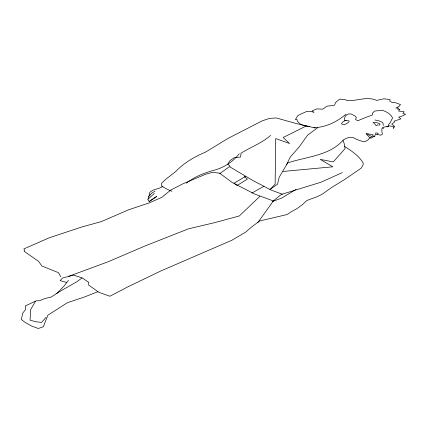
<?xml version="1.0" encoding="UTF-8"?>
<svg xmlns="http://www.w3.org/2000/svg" width="427" height="427" viewBox="0 0 427 427"><rect width="100%" height="100%" fill="white"/><g stroke="black" fill="none" stroke-linecap="round" stroke-linejoin="round"><path stroke-width="0.64" d="M375.237 133.464L375.36 133.112L376.897 132.92L378.231 133.389L377.633 134.11M286.576 164.827L290.088 157.317L299.396 146.653L307.568 135.194L317.789 127.593M35.558 301.158L30.616 309.719L30.066 320.191L36.108 321.777L41.6 322.412L45.999 317.336M257.817 222.659L273.392 200.866L281.244 194.466L321.013 182.206L342.353 172.593M68.48 280.288L64.13 285.946L56.7 293.611M148.687 196.569L151.617 193.201L154.873 191.269M239.28 153.667C232.875 161.972 223.796 167.646 213.719 170.384C203.935 172.956 194.429 176.842 186.444 183.156M378.866 125.426L380.067 124.172L378.904 123.419L376.881 122.634L373.022 122.501L374.596 123.734L376.187 125.751L378.012 124.668M270.035 189.481L275.127 184.197L275.741 138.572L289.517 143.493L283.202 137.494L306.191 125.997M343.009 140.36C329.126 155.876 306.271 156.661 287.606 162.949L279.183 177.269L277.507 184.224L270.862 188.819M259.846 196.351L239.307 215.961L214.722 222.627L188.52 228.808L144.54 246.176L108.159 261.762L68.843 276.28M148.068 199.105L154.312 193.484M270.595 135.412C261.943 143.173 250.777 147.032 241.052 153.154L240.598 157.035L234.204 157.659L229.988 160.632L227.762 164.123L230.105 166.242L220.199 173.314L212.993 172.257L205.798 174.184L182.916 183.813L170.741 190.068L161.742 197.402L149.178 202.884L128.452 209.86L101.53 221.528L81.626 227.036L49.286 237.77L23.827 248.93L24.697 250.398L24.104 251.295L38.606 261.356L41.825 265.968L58.488 272.682L60.815 276.792M346.057 114.121C337.084 121.887 325.886 127.321 313.888 127.71M81.989 278.041L76.668 281.82L58.344 292.351L51.091 297.128L45.262 298.425L39.375 300.736L36.204 300.811L25.262 305.978L25.572 309.586L22.711 313.167L21.35 319.497L25.033 322.369L31.689 326.1L38.313 328.486L43.357 326.751L47.781 315.275L67.413 302.7L84.076 297.133L97.948 291.689M149.509 201.138L156.634 196.468L149.21 201.677L147.769 199.388L148.719 197.818L148.681 196.393L149.941 194.819L149.151 194.023L149.813 192.363C153.49 188.649 159.25 189.465 163.066 186.039M296.039 189.412L281.676 198.096L272.319 201.565M245.536 176.394L234.076 183.204L237.065 185.505L247.388 179.089L244.308 176.586M251.77 193.127L263.913 186.284M346.062 120.542L344.466 120.948L342.71 122.069L341.515 123.424L342.155 124.385L344.621 124.545L346.756 123.558L349.024 121.85L349.089 120.91L344.674 120.361L344.29 119.971L345.043 116.635L345.934 115.455L348.432 113.972L351.074 113.95L355.136 116.053L356.385 117.553L355.526 119.432L357.783 120.798C362.614 118.594 367.578 116.758 372.59 114.89L372.307 113.326L374.564 111.084L382.405 110.214C386.371 111.837 390.758 113.742 392.573 117.927L389.846 123.339L388.725 124.188L388.543 126.643L388.469 126.323L383.318 127.219L381.898 128.607L381.887 131.756L382.475 134.115L381.049 135.145L375.632 134.393L374.885 135.199L374.97 136.048L374.394 136.677L372.525 136.96L371.41 137.985L370.108 137.958L369.045 138.594L368.368 139.714L364.637 141.833C360.511 141.065 356.513 139.517 352.873 137.441C349.249 136.752 345.923 138.241 342.977 140.184L344.605 144.812L344.488 146.322C351.634 151.035 358.974 155.647 363.324 163.306L362.913 165.254L361.226 168.163L343.991 179.932L332.238 187.095L321.632 194.584L316.386 196.98L306.767 200.535L302.529 204.576L297.08 208.536L290.931 211.931L287.147 214.541L259.627 220.967L251.156 227.34L245.488 232.261L231.882 240.246L161.128 270.841L128.447 286.549L109.883 296.242L98.84 292.33L88.613 285.017L88.789 282.38L82.048 277.822L73.503 275.137L62.63 277.988L60.074 280.587L66.729 282.493M388.682 126.05L389.67 125.869L393.63 126.691L393.219 128.639L394.703 126.413L391.805 124.161L394.441 122.127L394.041 121.204L400.9 118.834L398.631 117.211L401.93 116.155L405.65 114.308L402.923 113.475L404.134 111.778L398.54 111.02L399.885 109.317L397.59 109.163L398.551 107.946L395.85 108.106L399.149 106.248L400.494 104.546L394.713 102.459L392.717 102.742L389.819 101.295L390.016 99.55L383.964 98.813L376.758 100.388C367.049 95.99 356.913 101.199 347.103 100.671L346.009 99.881L340.041 99.091L338.216 100.174L335.441 102.726L334.725 104.882L333.749 105.464L326.959 106.142L322.812 109.152L316.855 108.896L312.431 110.726L314.021 112.568L311.459 111.308L306.527 111.527L297.907 115.466L295.393 119.592L297.085 119.491L297.283 121.177L300.752 124.428L304.798 125.821L309.436 126.413M383.74 128.41L382.715 127.833M283.064 171.451L332.825 166.802L320.218 159.383L333.3 161.902L345.075 148.58L344.722 146.493M386.713 126.622L388.084 126.814M374.965 119.982L378.525 120.676L382.021 122.106L382.966 122.987L383.27 125.442M315.27 128.009L295.265 123.28L276.392 117.959L269.618 118.37L262.343 120.782L227.869 138.492L205.398 152.209A99.699 57.56 0 0 0 175.823 171.414L165.975 179.148L161.518 183.242L161.684 186.14C165.025 188.12 168.403 190.015 172.006 191.301M374.671 136.41L372.59 135.839L373.091 134.82L366.142 133.454L372.403 137.019M273.371 200.952L254.722 194.077L232.144 182.468L219.643 173.181M282.407 194.242L271.246 190.116L252.971 180.568L230.036 167.005M370.967 137.98L369.387 137.382L366.286 133.987"/></g></svg>
